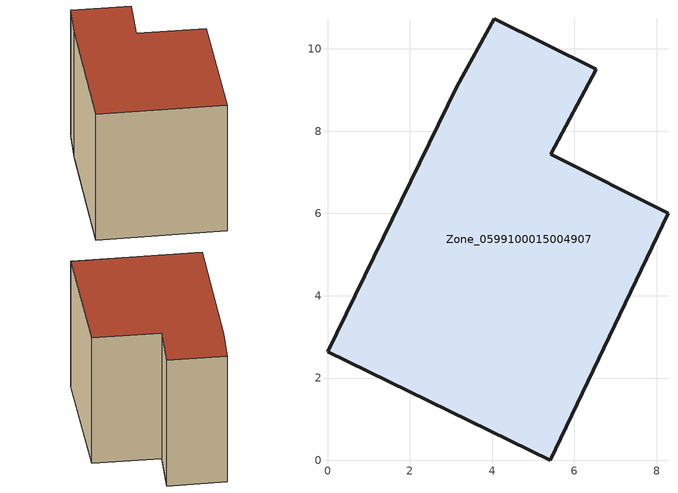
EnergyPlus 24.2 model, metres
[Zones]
Zone_0599100015004907
 floor ground (C_G): 5.41,0 0,2.64 3.14,9.08 4.05,10.73 6.53,9.51 5.42,7.43 8.27,6.01 z1.13
 wall outside (C_F): 5.42,7.43 6.53,9.51 4.05,10.73 3.14,9.08 0,2.64 5.41,0 8.27,6.01 5.42,7.43 z1.13:7.81
 roof outside (C_R): 5.41,0 8.27,6.01 5.42,7.43 6.53,9.51 4.05,10.73 3.14,9.08 0,2.64 z7.81
[BUILDING]
Pand.0599100015004907: North Axis=0; Terrain=City; Loads Convergence Tolerance Value=0.04; Temperature Convergence Tolerance Value=0.4; Solar Distribution=FullExterior; Maximum Number of Warmup Days=25; Minimum Number of Warmup Days=1
[Site:Location]
Rotterdam.The.Hague.AP_ZH_NLD Design_Conditions: Latitude=51.96; Longitude=4.45; Time Zone=1; Elevation=-4.5
[SITE:GROUNDTEMPERATURE:BUILDINGSURFACE]
18, 18, 18, 18, 18, 18, 18, 18, 18, 18, 18, 18
[MATERIAL] Thermal Absorptance=0.9; Solar Absorptance=0.7; Visible Absorptance=0.7
Name | Roughness | Thickness | Conductivity | Density | Specific Heat
G.TI.1946-1964 | MediumSmooth | 0.15 | 1 | 540 | 1210
F.TI.1946-1964 | Rough | 0.3 | 0.857143 | 1920 | 840
R.TI.1946-1964 | MediumRough | 0.2 | 0.277778 | 1500 | 1000
[CONSTRUCTION]
C_G: G.TI.1946-1964
C_F: F.TI.1946-1964
C_R: R.TI.1946-1964
[ZONE]
Zone_0599100015004907: Type=1; Multiplier=1; Ceiling Height=Autocalculate; Volume=Autocalculate; Floor Area=autocalculate; Part of Total Floor Area=Yes
[ZONEINFILTRATION:DESIGNFLOWRATE]
Infil_Zone_0599100015004907: Zone or ZoneList or Space or SpaceList=Zone_0599100015004907; Schedule=AlwaysOn; Design Flow Rate Calculation Method=Flow/Area; Flow Rate per Floor Area=0.003; Constant Term Coefficient=1; Temperature Term Coefficient=0; Velocity Term Coefficient=0; Velocity Squared Term Coefficient=0
[HVACTEMPLATE:ZONE:IDEALLOADSAIRSYSTEM]
Zone_0599100015004907: Maximum Heating Supply Air Temperature=50; Minimum Cooling Supply Air Temperature=13; Maximum Heating Supply Air Humidity Ratio=0.0156; Minimum Cooling Supply Air Humidity Ratio=0.0077; Heating Limit=NoLimit; Cooling Limit=NoLimit; Dehumidification Control Type=ConstantSensibleHeatRatio; Cooling Sensible Heat Ratio=0.7; Dehumidification Setpoint=60; Humidification Control Type=None; Humidification Setpoint=30; Outdoor Air Method=None; Outdoor Air Flow Rate per Person=0.00944; Outdoor Air Flow Rate per Zone Floor Area=0; Outdoor Air Flow Rate per Zone=0; Demand Controlled Ventilation Type=None; Outdoor Air Economizer Type=NoEconomizer; Heat Recovery Type=None; Sensible Heat Recovery Effectiveness=0.7; Latent Heat Recovery Effectiveness=0.65
[ZONECONTROL:THERMOSTAT]
ThermostatControl_Zone_0599100015004907: Zone or ZoneList=Zone_0599100015004907; Control Type Schedule=DualSetpointControlType; Control 1=Thermostat_Zone_0599100015004907; Temperature Difference Between Cutout And Setpoint=0
[THERMOSTATSETPOINT:DUALSETPOINT]
Thermostat_Zone_0599100015004907: Heating Setpoint Temperature Schedule=HeatingSetpoint_Zone_0599100015004907; Cooling Setpoint Temperature Schedule=CoolingSetpoint_Zone_0599100015004907
[SCHEDULE:COMPACT]
HeatingSetpoint_Zone_0599100015004907: Through: 12/31, For: AllDays, Until: 24:00, 21
CoolingSetpoint_Zone_0599100015004907: Through: 12/31, For: AllDays, Until: 24:00, 24
DualSetpointControlType: Through: 12/31, For: AllDays, Until: 24:00, 4
AlwaysOn: Through: 12/31, For: AllDays, Until: 24:00, 1
